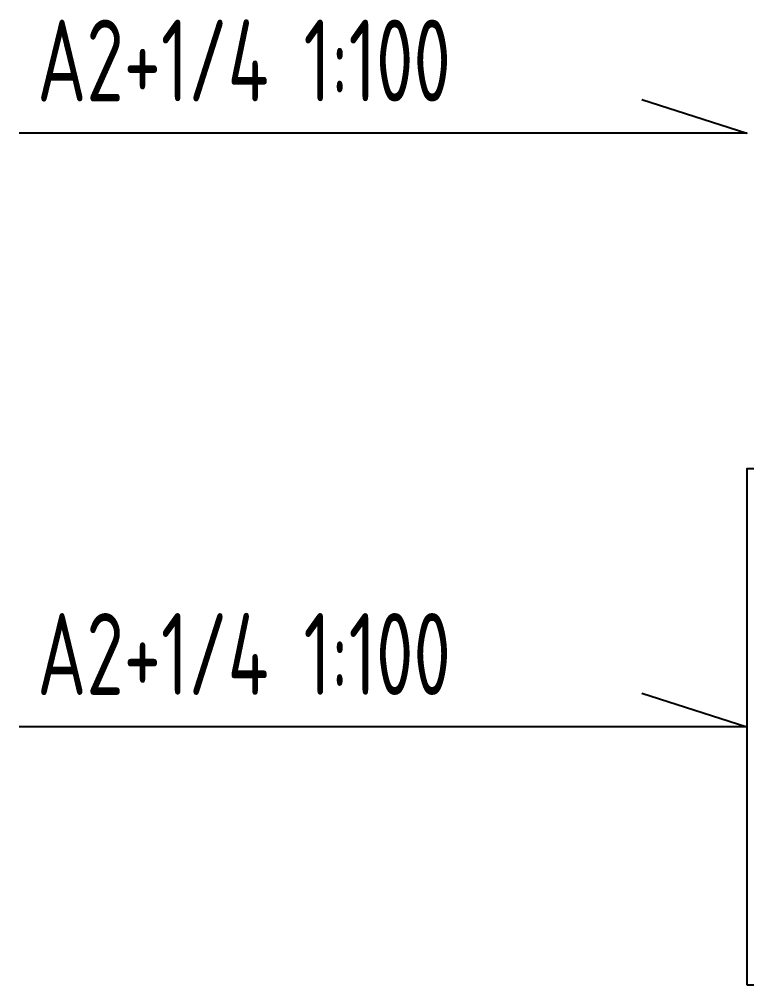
# Model space of a CAD drawing. Extents: x 9834882 to 10005569, y 1691670 to 2510806.
# Drawn here: x 9834882 to 9894119, y 1691670 to 1770257 of the extents above; entities that cross this region are included whole.
import ezdxf

# ---------------------------------------------------------------- set-up
doc = ezdxf.new("R2010")
doc.units = 0
doc.header["$LTSCALE"] = 1000
doc.header["$MEASUREMENT"] = 0
doc.layers.add('PUB_TITLE', color=4, linetype='CONTINUOUS')
doc.styles.add('TSSD_REIN', font='atssdeng.shx', dxfattribs={"width": 0.7, "bigfont": 'atssdchn.shx'})

msp = doc.modelspace()

# ---------------------------------------------------------------- linework, layer by layer
at = {"layer": 'PUB_TITLE', "color": 6}
for points in [[(9885565.6, 1763715), (9894118.6, 1760982.3), (9834882.1, 1760982.3)], [(9885565.6, 1715402.6), (9894118.6, 1712669.9), (9834882, 1712669.9)]]:
    msp.add_lwpolyline(points, dxfattribs=at)
at = {"layer": 'PUB_TITLE'}
msp.add_lwpolyline([(9894118.6, 1691669.9), (9968418.6, 1691669.9), (9968418.6, 1733669.9), (9894118.6, 1733669.9)], close=True, dxfattribs=at)

# ---------------------------------------------------------------- texts
at = {"layer": 'PUB_TITLE', "color": 6, "style": 'TSSD_REIN', "width": 0.7}
for p in [(9836342.6, 1763567.8), (9836342.6, 1715255.4)]:
    msp.add_text('A2+1/4 1:100', height=6666.667, dxfattribs=at).set_placement(p)

doc.saveas('drawing.dxf')
